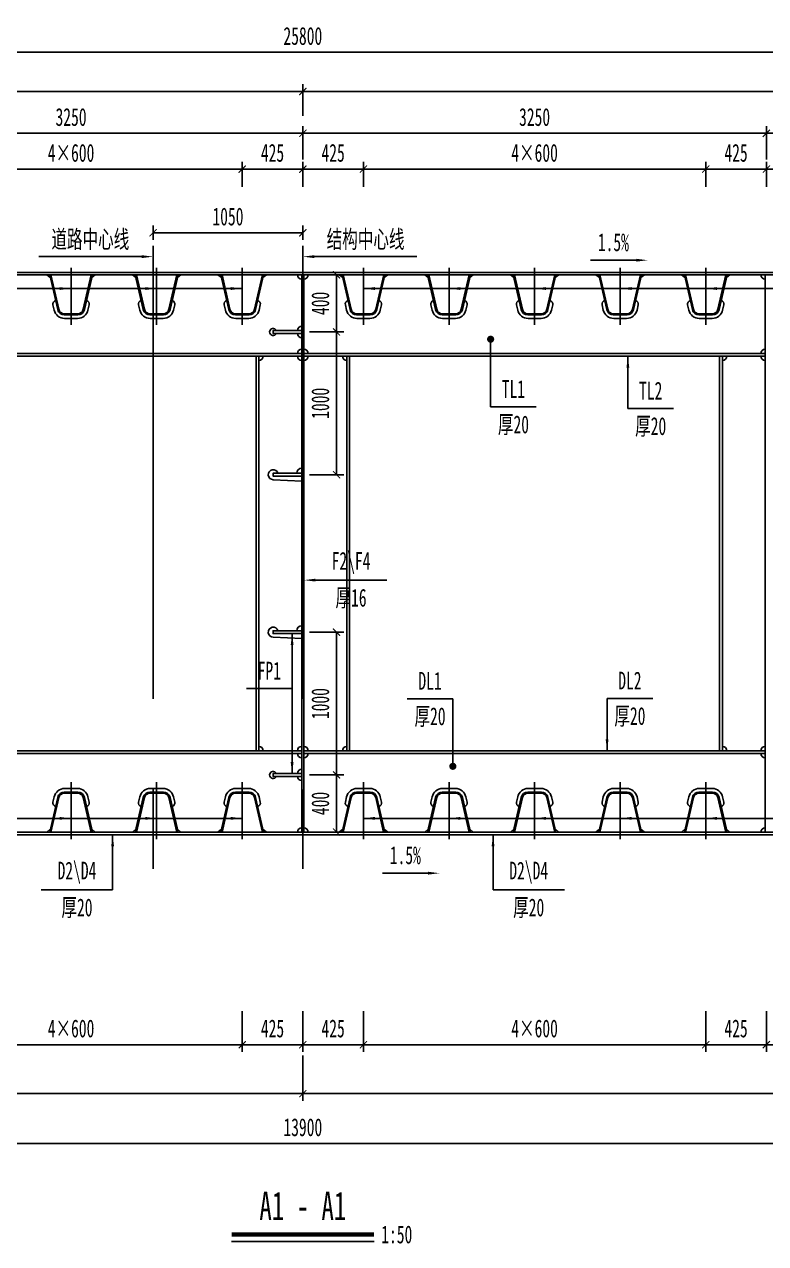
# Model space of a CAD drawing. Extents: x -149716 to 104715, y -26828 to 33500.
# Drawn here: x -129479 to -124282, y 108 to 8651 of the extents above; entities that cross this region are included whole.
import ezdxf
from ezdxf.enums import TextEntityAlignment as Align

# ---------------------------------------------------------------- set-up
doc = ezdxf.new("R2010")
doc.units = 0
doc.header["$LTSCALE"] = 1000
doc.linetypes.add('CENTER', pattern=[50.8, 31.75, -6.35, 6.35, -6.35])
doc.layers.get('0').update_dxf_attribs({"linetype": 'CONTINUOUS'})
doc.layers.get('Defpoints').update_dxf_attribs({"color": 250, "linetype": 'CONTINUOUS'})
doc.layers.add('01', color=1, linetype='CONTINUOUS', lineweight=25)
for name, color, linetype in [('02', 2, 'CONTINUOUS'), ('04', 4, 'CONTINUOUS'), ('06', 6, 'CENTER'), ('07', 7, 'CONTINUOUS')]:
    doc.layers.add(name, color=color, linetype=linetype)
doc.styles.add('仿宋', font='simfang.ttf', dxfattribs={"width": 0.64})
doc.dimstyles.new('1：50', dxfattribs={"dimscale": 50, "dimtxt": 2.5, "dimasz": 1, "dimexe": 1, "dimexo": 0, "dimgap": 1, "dimtad": 1, "dimdec": 1, "dimdsep": 46, "dimtxsty": '仿宋', "dimblk": 'ARCHTICK', "dimcen": 0, "dimclrd": 256, "dimclre": 256, "dimclrt": 256, "dimazin": 2, "dimtfac": 1, "dimtdec": 1, "dimtix": 1, "dimtmove": 2, "dimatfit": 3, "dimfxl": 1, "dimtvp": 0.8, "dimtolj": 1, "dimtzin": 0, "dimlwd": -1, "dimlwe": -1, "dimarcsym": 0})

# ---------------------------------------------------------------- blocks, each defined once
blk = doc.blocks.new('_ArchTick')
at = {"color": 0, "linetype": 'ByBlock', "const_width": 0.15}
blk.add_lwpolyline([(-0.5, -0.5), (0.5, 0.5)], dxfattribs=at)
blk = doc.blocks.new('*D511')
at = {"layer": '04', "transparency": 16777216}
for p, q in [((-130776.6, 7705.3), (-130776.6, 7938.2)), ((-130776.6, 7888.2), (-127526.6, 7888.2)), ((-127526.6, 7705.3), (-127526.6, 7938.2))]:
    blk.add_line(p, q, dxfattribs=at)
at = {"layer": 'Defpoints', "color": 0, "transparency": 16777216}
for p in [(-127526.6, 7888.2), (-130776.6, 7705.3), (-127526.6, 7705.3)]:
    blk.add_point(p, dxfattribs=at)
at = {"layer": '04', "transparency": 16777216, "xscale": 50, "yscale": 50, "zscale": 50, "rotation": 180}
blk.add_blockref('_ArchTick', (-130776.6, 7888.2), dxfattribs=at)
at = {"layer": '04', "transparency": 16777216, "xscale": 50, "yscale": 50, "zscale": 50}
blk.add_blockref('_ArchTick', (-127526.6, 7888.2), dxfattribs=at)
at = {"layer": '04', "transparency": 16777216, "insert": (-129151.6, 8001.4), "char_height": 125, "attachment_point": 5, "style": '仿宋'}
blk.add_mtext('\\A1;3250', dxfattribs=at)
blk = doc.blocks.new('*D512')
at = {"layer": '04', "transparency": 16777216}
for p, q in [((-127526.6, 7705.3), (-127526.6, 7938.2)), ((-127526.6, 7888.2), (-124276.6, 7888.2)), ((-124276.6, 7705.3), (-124276.6, 7938.2))]:
    blk.add_line(p, q, dxfattribs=at)
at = {"layer": 'Defpoints', "color": 0, "transparency": 16777216}
for p in [(-124276.6, 7888.2), (-127526.6, 7705.3), (-124276.6, 7705.3)]:
    blk.add_point(p, dxfattribs=at)
at = {"layer": '04', "transparency": 16777216, "xscale": 50, "yscale": 50, "zscale": 50, "rotation": 180}
blk.add_blockref('_ArchTick', (-127526.6, 7888.2), dxfattribs=at)
at = {"layer": '04', "transparency": 16777216, "xscale": 50, "yscale": 50, "zscale": 50}
blk.add_blockref('_ArchTick', (-124276.6, 7888.2), dxfattribs=at)
at = {"layer": '04', "transparency": 16777216, "insert": (-125901.6, 8001.4), "char_height": 125, "attachment_point": 5, "style": '仿宋'}
blk.add_mtext('\\A1;3250', dxfattribs=at)
blk = doc.blocks.new('*D513')
at = {"layer": '04', "transparency": 16777216}
for p, q in [((-124276.6, 7705.3), (-124276.6, 7938.2)), ((-124276.6, 7888.2), (-121026.6, 7888.2)), ((-121026.6, 7705.3), (-121026.6, 7938.2))]:
    blk.add_line(p, q, dxfattribs=at)
at = {"layer": 'Defpoints', "color": 0, "transparency": 16777216}
for p in [(-121026.6, 7888.2), (-124276.6, 7705.3), (-121026.6, 7705.3)]:
    blk.add_point(p, dxfattribs=at)
at = {"layer": '04', "transparency": 16777216, "xscale": 50, "yscale": 50, "zscale": 50, "rotation": 180}
blk.add_blockref('_ArchTick', (-124276.6, 7888.2), dxfattribs=at)
at = {"layer": '04', "transparency": 16777216, "xscale": 50, "yscale": 50, "zscale": 50}
blk.add_blockref('_ArchTick', (-121026.6, 7888.2), dxfattribs=at)
at = {"layer": '04', "transparency": 16777216, "insert": (-122651.6, 8001.4), "char_height": 125, "attachment_point": 5, "style": '仿宋'}
blk.add_mtext('\\A1;3250', dxfattribs=at)
blk = doc.blocks.new('*D518')
at = {"layer": '04', "transparency": 16777216}
for p, q in [((-128576.6, 7142.4), (-128576.6, 7241)), ((-127526.6, 7191), (-128576.6, 7191)), ((-127526.6, 7142.4), (-127526.6, 7241))]:
    blk.add_line(p, q, dxfattribs=at)
at = {"layer": 'Defpoints', "color": 0, "transparency": 16777216}
for p in [(-128576.6, 7191), (-128576.6, 7142.4), (-127526.6, 7142.4)]:
    blk.add_point(p, dxfattribs=at)
at = {"layer": '04', "transparency": 16777216, "xscale": 50, "yscale": 50, "zscale": 50, "rotation": 180}
blk.add_blockref('_ArchTick', (-128576.6, 7191), dxfattribs=at)
at = {"layer": '04', "transparency": 16777216, "xscale": 50, "yscale": 50, "zscale": 50}
blk.add_blockref('_ArchTick', (-127526.6, 7191), dxfattribs=at)
at = {"layer": '04', "transparency": 16777216, "insert": (-128051.6, 7304.2), "char_height": 125, "attachment_point": 5, "style": '仿宋'}
blk.add_mtext('\\A1;1050', dxfattribs=at)
blk = doc.blocks.new('*D523')
at = {"layer": '04', "transparency": 16777216}
for p, q in [((-134476.6, 1425.5), (-134476.6, 1108.8)), ((-127526.6, 1425.5), (-127526.6, 1108.8)), ((-127526.6, 1158.8), (-134476.6, 1158.8))]:
    blk.add_line(p, q, dxfattribs=at)
at = {"layer": 'Defpoints', "color": 0, "transparency": 16777216}
for p in [(-134476.6, 1425.5), (-127526.6, 1425.5), (-134476.6, 1158.8)]:
    blk.add_point(p, dxfattribs=at)
at = {"layer": '04', "transparency": 16777216, "xscale": 50, "yscale": 50, "zscale": 50, "rotation": 180}
blk.add_blockref('_ArchTick', (-134476.6, 1158.8), dxfattribs=at)
at = {"layer": '04', "transparency": 16777216, "xscale": 50, "yscale": 50, "zscale": 50}
blk.add_blockref('_ArchTick', (-127526.6, 1158.8), dxfattribs=at)
at = {"layer": '04', "transparency": 16777216, "insert": (-131001.6, 1272), "char_height": 125, "attachment_point": 5, "style": '仿宋'}
blk.add_mtext('\\A1;6950', dxfattribs=at)
blk = doc.blocks.new('*D524')
at = {"layer": '04', "transparency": 16777216}
for p, q in [((-127526.6, 1425.5), (-127526.6, 1108.8)), ((-120576.6, 1425.5), (-120576.6, 1108.8)), ((-127526.6, 1158.8), (-120576.6, 1158.8))]:
    blk.add_line(p, q, dxfattribs=at)
at = {"layer": 'Defpoints', "color": 0, "transparency": 16777216}
for p in [(-127526.6, 1425.5), (-120576.6, 1425.5), (-120576.6, 1158.8)]:
    blk.add_point(p, dxfattribs=at)
at = {"layer": '04', "transparency": 16777216, "xscale": 50, "yscale": 50, "zscale": 50, "rotation": 180}
blk.add_blockref('_ArchTick', (-127526.6, 1158.8), dxfattribs=at)
at = {"layer": '04', "transparency": 16777216, "xscale": 50, "yscale": 50, "zscale": 50}
blk.add_blockref('_ArchTick', (-120576.6, 1158.8), dxfattribs=at)
at = {"layer": '04', "transparency": 16777216, "insert": (-124051.6, 1272), "char_height": 125, "attachment_point": 5, "style": '仿宋'}
blk.add_mtext('\\A1;6950', dxfattribs=at)
blk = doc.blocks.new('*D525')
at = {"layer": '04', "transparency": 16777216}
for p, q in [((-134476.6, 1088.8), (-134476.6, 759.5)), ((-120576.6, 1088.8), (-120576.6, 759.5)), ((-134476.6, 809.5), (-120576.6, 809.5))]:
    blk.add_line(p, q, dxfattribs=at)
at = {"layer": 'Defpoints', "color": 0, "transparency": 16777216}
for p in [(-134476.6, 1088.8), (-120576.6, 1088.8), (-120576.6, 809.5)]:
    blk.add_point(p, dxfattribs=at)
at = {"layer": '04', "transparency": 16777216, "xscale": 50, "yscale": 50, "zscale": 50, "rotation": 180}
blk.add_blockref('_ArchTick', (-134476.6, 809.5), dxfattribs=at)
at = {"layer": '04', "transparency": 16777216, "xscale": 50, "yscale": 50, "zscale": 50}
blk.add_blockref('_ArchTick', (-120576.6, 809.5), dxfattribs=at)
at = {"layer": '04', "transparency": 16777216, "insert": (-127526.6, 922.7), "char_height": 125, "attachment_point": 5, "style": '仿宋'}
blk.add_mtext('\\A1;13900', dxfattribs=at)
blk = doc.blocks.new('*D526')
at = {"layer": '04', "transparency": 16777216}
for p, q in [((-140426.6, 8323.1), (-140426.6, 8506)), ((-114626.6, 8323.1), (-114626.6, 8506)), ((-140426.6, 8456), (-114626.6, 8456))]:
    blk.add_line(p, q, dxfattribs=at)
at = {"layer": 'Defpoints', "color": 0, "transparency": 16777216}
for p in [(-114626.6, 8456), (-140426.6, 8323.1), (-114626.6, 8323.1)]:
    blk.add_point(p, dxfattribs=at)
at = {"layer": '04', "transparency": 16777216, "xscale": 50, "yscale": 50, "zscale": 50, "rotation": 180}
blk.add_blockref('_ArchTick', (-140426.6, 8456), dxfattribs=at)
at = {"layer": '04', "transparency": 16777216, "xscale": 50, "yscale": 50, "zscale": 50}
blk.add_blockref('_ArchTick', (-114626.6, 8456), dxfattribs=at)
at = {"layer": '04', "transparency": 16777216, "insert": (-127526.6, 8569.2), "char_height": 125, "attachment_point": 5, "style": '仿宋'}
blk.add_mtext('\\A1;25800', dxfattribs=at)
blk = doc.blocks.new('*D527')
at = {"layer": '04', "transparency": 16777216}
for p, q in [((-127526.6, 8009.8), (-127526.6, 8231.5)), ((-114626.6, 8009.8), (-114626.6, 8231.5)), ((-127526.6, 8181.5), (-114626.6, 8181.5))]:
    blk.add_line(p, q, dxfattribs=at)
at = {"layer": 'Defpoints', "color": 0, "transparency": 16777216}
for p in [(-114626.6, 8181.5), (-127526.6, 8009.8), (-114626.6, 8009.8)]:
    blk.add_point(p, dxfattribs=at)
at = {"layer": '04', "transparency": 16777216, "xscale": 50, "yscale": 50, "zscale": 50, "rotation": 180}
blk.add_blockref('_ArchTick', (-127526.6, 8181.5), dxfattribs=at)
at = {"layer": '04', "transparency": 16777216, "xscale": 50, "yscale": 50, "zscale": 50}
blk.add_blockref('_ArchTick', (-114626.6, 8181.5), dxfattribs=at)
at = {"layer": '04', "transparency": 16777216, "insert": (-121076.6, 8294.8), "char_height": 125, "attachment_point": 5, "style": '仿宋'}
blk.add_mtext('\\A1;12900', dxfattribs=at)
blk = doc.blocks.new('*D528')
at = {"layer": '04', "transparency": 16777216}
for p, q in [((-140426.6, 8009.8), (-140426.6, 8231.5)), ((-127526.6, 8009.8), (-127526.6, 8231.5)), ((-127526.6, 8181.5), (-140426.6, 8181.5))]:
    blk.add_line(p, q, dxfattribs=at)
at = {"layer": 'Defpoints', "color": 0, "transparency": 16777216}
for p in [(-140426.6, 8181.5), (-140426.6, 8009.8), (-127526.6, 8009.8)]:
    blk.add_point(p, dxfattribs=at)
at = {"layer": '04', "transparency": 16777216, "xscale": 50, "yscale": 50, "zscale": 50, "rotation": 180}
blk.add_blockref('_ArchTick', (-140426.6, 8181.5), dxfattribs=at)
at = {"layer": '04', "transparency": 16777216, "xscale": 50, "yscale": 50, "zscale": 50}
blk.add_blockref('_ArchTick', (-127526.6, 8181.5), dxfattribs=at)
at = {"layer": '04', "transparency": 16777216, "insert": (-133976.6, 8294.8), "char_height": 125, "attachment_point": 5, "style": '仿宋'}
blk.add_mtext('\\A1;12900', dxfattribs=at)
blk = doc.blocks.new('*D529')
at = {"layer": '04', "transparency": 16777216}
for p, q in [((-127951.6, 7512.3), (-127951.6, 7687.2)), ((-127526.6, 7637.2), (-127951.6, 7637.2)), ((-127526.6, 7512.3), (-127526.6, 7687.2))]:
    blk.add_line(p, q, dxfattribs=at)
at = {"layer": 'Defpoints', "color": 0, "transparency": 16777216}
for p in [(-127951.6, 7637.2), (-127951.6, 7512.3), (-127526.6, 7512.3)]:
    blk.add_point(p, dxfattribs=at)
at = {"layer": '04', "transparency": 16777216, "xscale": 50, "yscale": 50, "zscale": 50, "rotation": 180}
blk.add_blockref('_ArchTick', (-127951.6, 7637.2), dxfattribs=at)
at = {"layer": '04', "transparency": 16777216, "xscale": 50, "yscale": 50, "zscale": 50}
blk.add_blockref('_ArchTick', (-127526.6, 7637.2), dxfattribs=at)
at = {"layer": '04', "transparency": 16777216, "insert": (-127739.1, 7750.4), "char_height": 125, "attachment_point": 5, "style": '仿宋'}
blk.add_mtext('\\A1;425', dxfattribs=at)
blk = doc.blocks.new('*D530')
at = {"layer": '04', "transparency": 16777216}
for p, q in [((-130351.6, 7512.3), (-130351.6, 7687.2)), ((-127951.6, 7637.2), (-130351.6, 7637.2)), ((-127951.6, 7512.3), (-127951.6, 7687.2))]:
    blk.add_line(p, q, dxfattribs=at)
at = {"layer": 'Defpoints', "color": 0, "transparency": 16777216}
for p in [(-130351.6, 7637.2), (-130351.6, 7512.3), (-127951.6, 7512.3)]:
    blk.add_point(p, dxfattribs=at)
at = {"layer": '04', "transparency": 16777216, "xscale": 50, "yscale": 50, "zscale": 50, "rotation": 180}
blk.add_blockref('_ArchTick', (-130351.6, 7637.2), dxfattribs=at)
at = {"layer": '04', "transparency": 16777216, "xscale": 50, "yscale": 50, "zscale": 50}
blk.add_blockref('_ArchTick', (-127951.6, 7637.2), dxfattribs=at)
at = {"layer": '04', "transparency": 16777216, "insert": (-129151.6, 7750.4), "char_height": 125, "attachment_point": 5, "style": '仿宋'}
blk.add_mtext('\\A1;4×600', dxfattribs=at)
blk = doc.blocks.new('板肋带过焊孔')
at = {"layer": '01'}
blk.add_line((50817.6, 161172.4), (50617.6, 161182.4), dxfattribs=at)
for centre, start, end in [((50617.6, 161217.4), 16.60155, 270), ((50817.6, 161227.4), 90, 180)]:
    blk.add_arc(centre, 35, start, end, dxfattribs=at)
at = {"layer": '02'}
blk.add_lwpolyline([(50817.6, 161227.4), (50617.6, 161227.4), (50617.6, 161207.4), (50817.6, 161207.4)], close=True, dxfattribs=at)
blk = doc.blocks.new('*D540')
at = {"layer": '04', "transparency": 16777216}
for p, q in [((-127480.5, 6896), (-127240.2, 6896)), ((-127290.2, 6896), (-127290.2, 6496)), ((-127480.5, 6496), (-127240.2, 6496))]:
    blk.add_line(p, q, dxfattribs=at)
at = {"layer": 'Defpoints', "color": 0, "transparency": 16777216}
for p in [(-127480.5, 6896), (-127480.5, 6496), (-127290.2, 6496)]:
    blk.add_point(p, dxfattribs=at)
at = {"layer": '04', "transparency": 16777216, "xscale": 50, "yscale": 50, "zscale": 50}
for p, rotation in [((-127290.2, 6896), 90), ((-127290.2, 6496), 270)]:
    blk.add_blockref('_ArchTick', p, dxfattribs=dict(at, rotation=rotation))
at = {"layer": '04', "transparency": 16777216, "insert": (-127403.4, 6696), "char_height": 125, "attachment_point": 5, "rotation": 90, "style": '仿宋'}
blk.add_mtext('\\A1;400', dxfattribs=at)
blk = doc.blocks.new('*D541')
at = {"layer": '04', "transparency": 16777216}
for p, q in [((-127480.5, 6496), (-127240.2, 6496)), ((-127290.2, 6496), (-127290.2, 5496)), ((-127480.5, 5496), (-127240.2, 5496))]:
    blk.add_line(p, q, dxfattribs=at)
at = {"layer": 'Defpoints', "color": 0, "transparency": 16777216}
for p in [(-127480.5, 6496), (-127480.5, 5496), (-127290.2, 5496)]:
    blk.add_point(p, dxfattribs=at)
at = {"layer": '04', "transparency": 16777216, "xscale": 50, "yscale": 50, "zscale": 50}
for p, rotation in [((-127290.2, 6496), 90), ((-127290.2, 5496), 270)]:
    blk.add_blockref('_ArchTick', p, dxfattribs=dict(at, rotation=rotation))
at = {"layer": '04', "transparency": 16777216, "insert": (-127403.4, 5996), "char_height": 125, "attachment_point": 5, "rotation": 90, "style": '仿宋'}
blk.add_mtext('\\A1;1000', dxfattribs=at)
blk = doc.blocks.new('*D542')
at = {"layer": '04', "transparency": 16777216}
for p, q in [((-127480.5, 3392), (-127240.2, 3392)), ((-127290.2, 2992), (-127290.2, 3392)), ((-127480.5, 2992), (-127240.2, 2992))]:
    blk.add_line(p, q, dxfattribs=at)
at = {"layer": 'Defpoints', "color": 0, "transparency": 16777216}
for p in [(-127480.5, 3392), (-127290.2, 3392), (-127480.5, 2992)]:
    blk.add_point(p, dxfattribs=at)
at = {"layer": '04', "transparency": 16777216, "xscale": 50, "yscale": 50, "zscale": 50}
for p, rotation in [((-127290.2, 3392), 90), ((-127290.2, 2992), 270)]:
    blk.add_blockref('_ArchTick', p, dxfattribs=dict(at, rotation=rotation))
at = {"layer": '04', "transparency": 16777216, "insert": (-127403.4, 3192), "char_height": 125, "attachment_point": 5, "rotation": 90, "style": '仿宋'}
blk.add_mtext('\\A1;400', dxfattribs=at)
blk = doc.blocks.new('*D543')
at = {"layer": '04', "transparency": 16777216}
for p, q in [((-127480.5, 4392), (-127240.2, 4392)), ((-127290.2, 3392), (-127290.2, 4392)), ((-127480.5, 3392), (-127240.2, 3392))]:
    blk.add_line(p, q, dxfattribs=at)
at = {"layer": 'Defpoints', "color": 0, "transparency": 16777216}
for p in [(-127480.5, 4392), (-127290.2, 4392), (-127480.5, 3392)]:
    blk.add_point(p, dxfattribs=at)
at = {"layer": '04', "transparency": 16777216, "xscale": 50, "yscale": 50, "zscale": 50}
for p, rotation in [((-127290.2, 4392), 90), ((-127290.2, 3392), 270)]:
    blk.add_blockref('_ArchTick', p, dxfattribs=dict(at, rotation=rotation))
at = {"layer": '04', "transparency": 16777216, "insert": (-127403.4, 3892), "char_height": 125, "attachment_point": 5, "rotation": 90, "style": '仿宋'}
blk.add_mtext('\\A1;1000', dxfattribs=at)
blk = doc.blocks.new('*D549')
at = {"layer": '04', "transparency": 16777216}
for p, q in [((-124701.6, 7512.3), (-124701.6, 7687.2)), ((-124276.6, 7637.2), (-124701.6, 7637.2)), ((-124276.6, 7512.3), (-124276.6, 7687.2))]:
    blk.add_line(p, q, dxfattribs=at)
at = {"layer": 'Defpoints', "color": 0, "transparency": 16777216}
for p in [(-124701.6, 7637.2), (-124701.6, 7512.3), (-124276.6, 7512.3)]:
    blk.add_point(p, dxfattribs=at)
at = {"layer": '04', "transparency": 16777216, "xscale": 50, "yscale": 50, "zscale": 50, "rotation": 180}
blk.add_blockref('_ArchTick', (-124701.6, 7637.2), dxfattribs=at)
at = {"layer": '04', "transparency": 16777216, "xscale": 50, "yscale": 50, "zscale": 50}
blk.add_blockref('_ArchTick', (-124276.6, 7637.2), dxfattribs=at)
at = {"layer": '04', "transparency": 16777216, "insert": (-124489.1, 7750.4), "char_height": 125, "attachment_point": 5, "style": '仿宋'}
blk.add_mtext('\\A1;425', dxfattribs=at)
blk = doc.blocks.new('*D550')
at = {"layer": '04', "transparency": 16777216}
for p, q in [((-127101.6, 7512.3), (-127101.6, 7687.2)), ((-124701.6, 7637.2), (-127101.6, 7637.2)), ((-124701.6, 7512.3), (-124701.6, 7687.2))]:
    blk.add_line(p, q, dxfattribs=at)
at = {"layer": 'Defpoints', "color": 0, "transparency": 16777216}
for p in [(-127101.6, 7637.2), (-127101.6, 7512.3), (-124701.6, 7512.3)]:
    blk.add_point(p, dxfattribs=at)
at = {"layer": '04', "transparency": 16777216, "xscale": 50, "yscale": 50, "zscale": 50, "rotation": 180}
blk.add_blockref('_ArchTick', (-127101.6, 7637.2), dxfattribs=at)
at = {"layer": '04', "transparency": 16777216, "xscale": 50, "yscale": 50, "zscale": 50}
blk.add_blockref('_ArchTick', (-124701.6, 7637.2), dxfattribs=at)
at = {"layer": '04', "transparency": 16777216, "insert": (-125901.6, 7750.4), "char_height": 125, "attachment_point": 5, "style": '仿宋'}
blk.add_mtext('\\A1;4×600', dxfattribs=at)
blk = doc.blocks.new('*D551')
at = {"layer": '04', "transparency": 16777216}
for p, q in [((-127526.6, 7512.3), (-127526.6, 7687.2)), ((-127526.6, 7637.2), (-127101.6, 7637.2)), ((-127101.6, 7512.3), (-127101.6, 7687.2))]:
    blk.add_line(p, q, dxfattribs=at)
at = {"layer": 'Defpoints', "color": 0, "transparency": 16777216}
for p in [(-127101.6, 7637.2), (-127526.6, 7512.3), (-127101.6, 7512.3)]:
    blk.add_point(p, dxfattribs=at)
at = {"layer": '04', "transparency": 16777216, "xscale": 50, "yscale": 50, "zscale": 50, "rotation": 180}
blk.add_blockref('_ArchTick', (-127526.6, 7637.2), dxfattribs=at)
at = {"layer": '04', "transparency": 16777216, "xscale": 50, "yscale": 50, "zscale": 50}
blk.add_blockref('_ArchTick', (-127101.6, 7637.2), dxfattribs=at)
at = {"layer": '04', "transparency": 16777216, "insert": (-127314.1, 7750.4), "char_height": 125, "attachment_point": 5, "style": '仿宋'}
blk.add_mtext('\\A1;425', dxfattribs=at)
blk = doc.blocks.new('*D554')
at = {"layer": '04', "transparency": 16777216}
for p, q in [((-124276.6, 7512.3), (-124276.6, 7687.2)), ((-124276.6, 7637.2), (-123851.6, 7637.2)), ((-123851.6, 7512.3), (-123851.6, 7687.2))]:
    blk.add_line(p, q, dxfattribs=at)
at = {"layer": 'Defpoints', "color": 0, "transparency": 16777216}
for p in [(-123851.6, 7637.2), (-124276.6, 7512.3), (-123851.6, 7512.3)]:
    blk.add_point(p, dxfattribs=at)
at = {"layer": '04', "transparency": 16777216, "xscale": 50, "yscale": 50, "zscale": 50, "rotation": 180}
blk.add_blockref('_ArchTick', (-124276.6, 7637.2), dxfattribs=at)
at = {"layer": '04', "transparency": 16777216, "xscale": 50, "yscale": 50, "zscale": 50}
blk.add_blockref('_ArchTick', (-123851.6, 7637.2), dxfattribs=at)
at = {"layer": '04', "transparency": 16777216, "insert": (-124064.1, 7750.4), "char_height": 125, "attachment_point": 5, "style": '仿宋'}
blk.add_mtext('\\A1;425', dxfattribs=at)
blk = doc.blocks.new('U2加劲肋带过焊孔')
at = {"layer": '01'}
for p, q in [((48376, 137282.9), (48036, 137282.9)), ((48036, 137282.9), (48060.5, 137263.4)), ((48376, 137282.9), (48351.4, 137263.4)), ((48079.1, 137072.9), (48087.6, 137035.9)), ((48332.9, 137072.9), (48324.3, 137035.9)), ((48251.2, 136977.9), (48160.7, 136977.9))]:
    blk.add_line(p, q, dxfattribs=at)
for centre, radius, start, end in [((48103.4, 137078.6), 25, 103.06932, 193.06932), ((48160.7, 137052.9), 75, 193.06932, 270), ((48251.2, 137052.9), 75, 270, 346.93068), ((48308.5, 137078.6), 25, 346.93068, 76.93068)]:
    blk.add_arc(centre, radius, start, end, dxfattribs=at)
at = {"layer": '02'}
for points in [[(48056, 137282.9), (48112.3, 137040.1, 0.348876), (48159.1, 137002.9), (48252.8, 137002.9, 0.348876), (48299.6, 137040.1), (48356, 137282.9)], [(48064.2, 137282.9), (48120.1, 137041.9, 0.348876), (48159.1, 137010.9), (48252.8, 137010.9, 0.348876), (48291.8, 137041.9), (48347.8, 137282.9)]]:
    blk.add_lwpolyline(points, format="xyb", dxfattribs=at)
at = {"layer": '06', "ltscale": 0.1}
blk.add_line((48206, 137332.9), (48206, 136932.9), dxfattribs=at)
blk = doc.blocks.new('腹板板肋带过焊孔1')
at = {"layer": '01'}
for p, q in [((53004.8, 112165.9), (52857.2, 112165.9)), ((53004.8, 112143.9), (52857.2, 112143.9))]:
    blk.add_line(p, q, dxfattribs=at)
for centre, radius, start, end in [((52827.3, 112164.9), 30, 1.91021, 90), ((53027.3, 112154.9), 25, 206.10388, 153.89612), ((52827.3, 112144.9), 30, 270, 358.08979)]:
    blk.add_arc(centre, radius, start, end, dxfattribs=at)
at = {"layer": '02'}
blk.add_lwpolyline([(52827.3, 112164.9), (53027.3, 112164.9), (53027.3, 112144.9), (52827.3, 112144.9)], close=True, dxfattribs=at)
blk = doc.blocks.new('*D565')
at = {"layer": '04', "transparency": 16777216}
for p, q in [((-127951.6, 1735.9), (-127951.6, 1451.7)), ((-127526.6, 1735.9), (-127526.6, 1451.7)), ((-127526.6, 1501.7), (-127951.6, 1501.7))]:
    blk.add_line(p, q, dxfattribs=at)
at = {"layer": 'Defpoints', "color": 0, "transparency": 16777216}
for p in [(-127951.6, 1735.9), (-127526.6, 1735.9), (-127951.6, 1501.7)]:
    blk.add_point(p, dxfattribs=at)
at = {"layer": '04', "transparency": 16777216, "xscale": 50, "yscale": 50, "zscale": 50, "rotation": 180}
blk.add_blockref('_ArchTick', (-127951.6, 1501.7), dxfattribs=at)
at = {"layer": '04', "transparency": 16777216, "xscale": 50, "yscale": 50, "zscale": 50}
blk.add_blockref('_ArchTick', (-127526.6, 1501.7), dxfattribs=at)
at = {"layer": '04', "transparency": 16777216, "insert": (-127739.1, 1614.9), "char_height": 125, "attachment_point": 5, "style": '仿宋'}
blk.add_mtext('\\A1;425', dxfattribs=at)
blk = doc.blocks.new('*D566')
at = {"layer": '04', "transparency": 16777216}
for p, q in [((-130351.6, 1735.9), (-130351.6, 1451.7)), ((-127951.6, 1735.9), (-127951.6, 1451.7)), ((-127951.6, 1501.7), (-130351.6, 1501.7))]:
    blk.add_line(p, q, dxfattribs=at)
at = {"layer": 'Defpoints', "color": 0, "transparency": 16777216}
for p in [(-130351.6, 1735.9), (-127951.6, 1735.9), (-130351.6, 1501.7)]:
    blk.add_point(p, dxfattribs=at)
at = {"layer": '04', "transparency": 16777216, "xscale": 50, "yscale": 50, "zscale": 50, "rotation": 180}
blk.add_blockref('_ArchTick', (-130351.6, 1501.7), dxfattribs=at)
at = {"layer": '04', "transparency": 16777216, "xscale": 50, "yscale": 50, "zscale": 50}
blk.add_blockref('_ArchTick', (-127951.6, 1501.7), dxfattribs=at)
at = {"layer": '04', "transparency": 16777216, "insert": (-129151.6, 1614.9), "char_height": 125, "attachment_point": 5, "style": '仿宋'}
blk.add_mtext('\\A1;4×600', dxfattribs=at)
blk = doc.blocks.new('*D568')
at = {"layer": '04', "transparency": 16777216}
for p, q in [((-124701.6, 1735.9), (-124701.6, 1451.7)), ((-124276.6, 1735.9), (-124276.6, 1451.7)), ((-124276.6, 1501.7), (-124701.6, 1501.7))]:
    blk.add_line(p, q, dxfattribs=at)
at = {"layer": 'Defpoints', "color": 0, "transparency": 16777216}
for p in [(-124701.6, 1735.9), (-124276.6, 1735.9), (-124701.6, 1501.7)]:
    blk.add_point(p, dxfattribs=at)
at = {"layer": '04', "transparency": 16777216, "xscale": 50, "yscale": 50, "zscale": 50, "rotation": 180}
blk.add_blockref('_ArchTick', (-124701.6, 1501.7), dxfattribs=at)
at = {"layer": '04', "transparency": 16777216, "xscale": 50, "yscale": 50, "zscale": 50}
blk.add_blockref('_ArchTick', (-124276.6, 1501.7), dxfattribs=at)
at = {"layer": '04', "transparency": 16777216, "insert": (-124489.1, 1614.9), "char_height": 125, "attachment_point": 5, "style": '仿宋'}
blk.add_mtext('\\A1;425', dxfattribs=at)
blk = doc.blocks.new('*D569')
at = {"layer": '04', "transparency": 16777216}
for p, q in [((-127101.6, 1735.9), (-127101.6, 1451.7)), ((-124701.6, 1735.9), (-124701.6, 1451.7)), ((-124701.6, 1501.7), (-127101.6, 1501.7))]:
    blk.add_line(p, q, dxfattribs=at)
at = {"layer": 'Defpoints', "color": 0, "transparency": 16777216}
for p in [(-127101.6, 1735.9), (-124701.6, 1735.9), (-127101.6, 1501.7)]:
    blk.add_point(p, dxfattribs=at)
at = {"layer": '04', "transparency": 16777216, "xscale": 50, "yscale": 50, "zscale": 50, "rotation": 180}
blk.add_blockref('_ArchTick', (-127101.6, 1501.7), dxfattribs=at)
at = {"layer": '04', "transparency": 16777216, "xscale": 50, "yscale": 50, "zscale": 50}
blk.add_blockref('_ArchTick', (-124701.6, 1501.7), dxfattribs=at)
at = {"layer": '04', "transparency": 16777216, "insert": (-125901.6, 1614.9), "char_height": 125, "attachment_point": 5, "style": '仿宋'}
blk.add_mtext('\\A1;4×600', dxfattribs=at)
blk = doc.blocks.new('*D570')
at = {"layer": '04', "transparency": 16777216}
for p, q in [((-127526.6, 1735.9), (-127526.6, 1451.7)), ((-127101.6, 1735.9), (-127101.6, 1451.7)), ((-127526.6, 1501.7), (-127101.6, 1501.7))]:
    blk.add_line(p, q, dxfattribs=at)
at = {"layer": 'Defpoints', "color": 0, "transparency": 16777216}
for p in [(-127526.6, 1735.9), (-127101.6, 1735.9), (-127101.6, 1501.7)]:
    blk.add_point(p, dxfattribs=at)
at = {"layer": '04', "transparency": 16777216, "xscale": 50, "yscale": 50, "zscale": 50, "rotation": 180}
blk.add_blockref('_ArchTick', (-127526.6, 1501.7), dxfattribs=at)
at = {"layer": '04', "transparency": 16777216, "xscale": 50, "yscale": 50, "zscale": 50}
blk.add_blockref('_ArchTick', (-127101.6, 1501.7), dxfattribs=at)
at = {"layer": '04', "transparency": 16777216, "insert": (-127314.1, 1614.9), "char_height": 125, "attachment_point": 5, "style": '仿宋'}
blk.add_mtext('\\A1;425', dxfattribs=at)
blk = doc.blocks.new('*D573')
at = {"layer": '04', "transparency": 16777216}
for p, q in [((-124276.6, 1735.9), (-124276.6, 1451.7)), ((-123851.6, 1735.9), (-123851.6, 1451.7)), ((-124276.6, 1501.7), (-123851.6, 1501.7))]:
    blk.add_line(p, q, dxfattribs=at)
at = {"layer": 'Defpoints', "color": 0, "transparency": 16777216}
for p in [(-124276.6, 1735.9), (-123851.6, 1735.9), (-123851.6, 1501.7)]:
    blk.add_point(p, dxfattribs=at)
at = {"layer": '04', "transparency": 16777216, "xscale": 50, "yscale": 50, "zscale": 50, "rotation": 180}
blk.add_blockref('_ArchTick', (-124276.6, 1501.7), dxfattribs=at)
at = {"layer": '04', "transparency": 16777216, "xscale": 50, "yscale": 50, "zscale": 50}
blk.add_blockref('_ArchTick', (-123851.6, 1501.7), dxfattribs=at)
at = {"layer": '04', "transparency": 16777216, "insert": (-124064.1, 1614.9), "char_height": 125, "attachment_point": 5, "style": '仿宋'}
blk.add_mtext('\\A1;425', dxfattribs=at)

msp = doc.modelspace()

# ---------------------------------------------------------------- linework, layer by layer
at = {"layer": '02'}
for p, q in [((-127526.55833, 6911.99662), (-140426.55833, 6911.99662)), ((-127526.55833, 6895.99662), (-140426.55833, 6895.99662)), ((-127534.55833, 6895.99662), (-127534.55833, 2991.99662)), ((-127526.55833, 6911.99662), (-114626.55833, 6911.99662)), ((-127526.55833, 6895.99662), (-114626.55833, 6895.99662)), ((-127518.55833, 6895.99662), (-127518.55833, 2991.99662)), ((-124284.55833, 6895.99662), (-124284.55833, 2991.99662)), ((-127534.55833, 6345.99662), (-130768.55833, 6345.99662)), ((-127534.55833, 6325.99662), (-130768.55833, 6325.99662)), ((-127854.55833, 6325.99662), (-127854.55833, 3561.99662)), ((-127834.55833, 6325.99662), (-127834.55833, 3561.99662)), ((-124284.55833, 6345.99662), (-127518.55833, 6345.99662)), ((-124284.55833, 6325.99662), (-127518.55833, 6325.99662)), ((-127218.55833, 6325.99662), (-127218.55833, 3561.99662)), ((-127198.55833, 6325.99662), (-127198.55833, 3561.99662)), ((-124604.55833, 6325.99662), (-124604.55833, 3561.99662)), ((-124584.55833, 6325.99662), (-124584.55833, 3561.99662)), ((-127534.55833, 3561.99662), (-130768.55833, 3561.99662)), ((-127534.55833, 3541.99662), (-130768.55833, 3541.99662)), ((-124284.55833, 3561.99662), (-127518.55833, 3561.99662)), ((-124284.55833, 3541.99662), (-127518.55833, 3541.99662)), ((-127526.55833, 2991.99662), (-134476.55833, 2991.99662)), ((-127526.55833, 2991.99662), (-120576.55833, 2991.99662)), ((-127526.55833, 2971.99662), (-134476.55833, 2971.99662)), ((-127526.55833, 2971.99662), (-120576.55833, 2971.99662))]:
    msp.add_line(p, q, dxfattribs=at)
for centre, start, end in [((-127534.55833, 6895.99662), 180, 270), ((-127518.55833, 6895.99662), 270, 0), ((-124284.55833, 6895.99662), 180, 270), ((-127834.55833, 6325.99662), 270, 0), ((-127534.55833, 6345.99662), 90, 180), ((-127534.55833, 6325.99662), 180, 270), ((-127518.55833, 6345.99662), 0, 90), ((-127518.55833, 6325.99662), 270, 0), ((-127218.55833, 6325.99662), 180, 270), ((-124584.55833, 6325.99662), 270, 0), ((-124284.55833, 6345.99662), 90, 180), ((-124284.55833, 6325.99662), 180, 270), ((-127834.55833, 3561.99662), 0, 90), ((-127534.55833, 3561.99662), 90, 180), ((-127518.55833, 3561.99662), 0, 90), ((-127218.55833, 3561.99662), 90, 180), ((-124584.55833, 3561.99662), 0, 90), ((-124284.55833, 3561.99662), 90, 180), ((-127534.55833, 3541.99662), 180, 270), ((-127518.55833, 3541.99662), 270, 0), ((-124284.55833, 3541.99662), 180, 270), ((-127534.55833, 2991.99662), 90, 180), ((-127518.55833, 2991.99662), 0, 90), ((-124284.55833, 2991.99662), 90, 180)]:
    msp.add_arc(centre, 30, start, end, dxfattribs=at)
at = {"layer": '06', "ltscale": 0.1}
for p, q in [((-128576.55833, 7100.37585), (-128576.55833, 2734.37585)), ((-127526.55833, 7100.37585), (-127526.55833, 2734.37585))]:
    msp.add_line(p, q, dxfattribs=at)
at = {"layer": '07'}
for p, q in [((-128656.55833, 7023.77191), (-129376.55833, 7023.77191)), ((-127446.55833, 7023.77191), (-126726.55833, 7023.77191)), ((-125189.10626, 6998.73515), (-125509.10626, 6998.73515)), ((-136926.55833, 6800.30533), (-127951.55833, 6800.30533)), ((-118126.55833, 6800.30533), (-127101.55833, 6800.30533)), ((-126209.72232, 5971.21157), (-126209.72232, 6445.17142)), ((-125247.41491, 5959.58414), (-125247.41491, 6325.99662)), ((-126209.72232, 5971.21157), (-125889.72232, 5971.21157)), ((-125247.41491, 5959.58414), (-124927.41491, 5959.58414)), ((-127438.55833, 4756.99878), (-126938.55833, 4756.99878)), ((-127601.7322, 3401.99662), (-127601.7322, 4381.99662)), ((-127601.7322, 3997.92571), (-127921.7322, 3997.92571)), ((-126794.57907, 3926.40911), (-126474.57907, 3926.40911)), ((-126474.57907, 3452.44926), (-126474.57907, 3926.40911)), ((-125393.33014, 3928.40911), (-125073.33014, 3928.40911)), ((-125393.33014, 3561.99662), (-125393.33014, 3928.40911)), ((-133601.55833, 3087.68792), (-127951.55833, 3087.68792)), ((-121451.55833, 3087.68792), (-127101.55833, 3087.68792)), ((-128860.25754, 2586.78009), (-128860.25754, 2971.99662)), ((-126192.85912, 2586.78009), (-126192.85912, 2971.99662)), ((-126647.94879, 2703.54026), (-126967.94879, 2703.54026)), ((-128860.25754, 2586.78009), (-129360.25754, 2586.78009)), ((-126192.85912, 2586.78009), (-125692.85912, 2586.78009)), ((-128026.55833, 122.4975), (-127026.55833, 122.4975))]:
    msp.add_line(p, q, dxfattribs=at)
for points in [[(-128576.55833, 7023.77191, 0, 20, 0), (-128656.55833, 7023.77191, 8, 8, 0)], [(-127526.55833, 7023.77191, 0, 20, 0), (-127446.55833, 7023.77191, 8, 8, 0)], [(-125109.10626, 6998.73515, 0, 20, 0), (-125189.10626, 6998.73515, 8, 8, 0)], [(-129151.55833, 6800.30533, 0, 20, 0), (-129231.55833, 6800.30533, 8, 8, 0)], [(-128551.55833, 6800.30533, 0, 20, 0), (-128631.55833, 6800.30533, 8, 8, 0)], [(-127951.55833, 6800.30533, 0, 20, 0), (-128031.55833, 6800.30533, 8, 8, 0)], [(-127101.55833, 6800.30533, 0, 20, 0), (-127021.55833, 6800.30533, 8, 8, 0)], [(-126501.55833, 6800.30533, 0, 20, 0), (-126421.55833, 6800.30533, 8, 8, 0)], [(-125901.55833, 6800.30533, 0, 20, 0), (-125821.55833, 6800.30533, 8, 8, 0)], [(-125301.55833, 6800.30533, 0, 20, 0), (-125221.55833, 6800.30533, 8, 8, 0)], [(-124701.55833, 6800.30533, 0, 20, 0), (-124621.55833, 6800.30533, 8, 8, 0)], [(-126222.22232, 6445.17142, 25, 25, 1), (-126197.22232, 6445.17142, 25, 25, 1), (-126222.22232, 6445.17142, 0, 0, 0)], [(-125247.41491, 6325.99662, 0, 20, 0), (-125247.41491, 6245.99662, 8, 8, 0)], [(-127518.55833, 4756.99878, 0, 20, 0), (-127438.55833, 4756.99878, 8, 8, 0)], [(-127601.7322, 4381.99662, 0, 20, 0), (-127601.7322, 4301.99662, 8, 8, 0)], [(-125393.33014, 3561.99662, 0, 20, 0), (-125393.33014, 3641.99662, 8, 8, 0)], [(-127601.7322, 3401.99662, 0, 20, 0), (-127601.7322, 3481.99662, 8, 8, 0)], [(-126487.07907, 3452.44926, 25, 25, 1), (-126462.07907, 3452.44926, 25, 25, 1), (-126487.07907, 3452.44926, 0, 0, 0)], [(-129151.55833, 3087.68792, 0, 20, 0), (-129231.55833, 3087.68792, 8, 8, 0)], [(-128551.55833, 3087.68792, 0, 20, 0), (-128631.55833, 3087.68792, 8, 8, 0)], [(-127951.55833, 3087.68792, 0, 20, 0), (-128031.55833, 3087.68792, 8, 8, 0)], [(-127101.55833, 3087.68792, 0, 20, 0), (-127021.55833, 3087.68792, 8, 8, 0)], [(-126501.55833, 3087.68792, 0, 20, 0), (-126421.55833, 3087.68792, 8, 8, 0)], [(-125901.55833, 3087.68792, 0, 20, 0), (-125821.55833, 3087.68792, 8, 8, 0)], [(-125301.55833, 3087.68792, 0, 20, 0), (-125221.55833, 3087.68792, 8, 8, 0)], [(-124701.55833, 3087.68792, 0, 20, 0), (-124621.55833, 3087.68792, 8, 8, 0)], [(-128860.25754, 2971.99662, 0, 20, 0), (-128860.25754, 2891.99662, 8, 8, 0)], [(-126192.85912, 2971.99662, 0, 20, 0), (-126192.85912, 2891.99662, 8, 8, 0)], [(-126567.94879, 2703.54026, 0, 20, 0), (-126647.94879, 2703.54026, 8, 8, 0)]]:
    msp.add_lwpolyline(points, format="xyseb", dxfattribs=at)
at = {"layer": '07', "const_width": 30}
msp.add_lwpolyline([(-128026.55833, 172.4975), (-127026.55833, 172.4975)], dxfattribs=at)

# ---------------------------------------------------------------- block references
at = {"layer": '02'}
for name, p in [('U2加劲肋带过焊孔', (-177357.5228, -130386.91111)), ('U2加劲肋带过焊孔', (-176757.5228, -130386.91111)), ('U2加劲肋带过焊孔', (-176157.5228, -130386.91111)), ('U2加劲肋带过焊孔', (-175307.5228, -130386.91111)), ('U2加劲肋带过焊孔', (-174707.5228, -130386.91111)), ('U2加劲肋带过焊孔', (-174107.5228, -130386.91111)), ('U2加劲肋带过焊孔', (-173507.5228, -130386.91111)), ('U2加劲肋带过焊孔', (-172907.5228, -130386.91111)), ('板肋带过焊孔', (-178352.18876, -155721.36803)), ('板肋带过焊孔', (-178352.18876, -156825.36803))]:
    msp.add_blockref(name, p, dxfattribs=at)
at = {"layer": '02', "xscale": -1}
for p in [(-74707.30811, -105658.91029), (-74707.30811, -108762.91029)]:
    msp.add_blockref('腹板板肋带过焊孔1', p, dxfattribs=at)
at = {"layer": '02', "xscale": -1, "rotation": 180}
for p in [(-177357.5228, 140274.90436), (-176757.5228, 140274.90436), (-176157.5228, 140274.90436)]:
    msp.add_blockref('U2加劲肋带过焊孔', p, dxfattribs=at)
at = {"layer": '02', "rotation": 180}
for p in [(-78895.59385, 140274.90436), (-78295.59385, 140274.90436), (-77695.59385, 140274.90436), (-77095.59385, 140274.90436), (-76495.59385, 140274.90436)]:
    msp.add_blockref('U2加劲肋带过焊孔', p, dxfattribs=at)

# ---------------------------------------------------------------- texts
at = {"layer": '07', "style": '仿宋', "width": 0.64}
for s, height, p in [('道路中心线', 125, (-129016.55833, 7148.77191)), ('结构中心线', 125, (-127086.55833, 7148.77191)), ('1.5%', 125, (-125349.10626, 7123.73515)), ('TL1', 125, (-126049.72232, 6096.21157)), ('TL2', 125, (-125087.41491, 6084.58414)), ('厚20', 125, (-126049.72232, 5846.21157)), ('厚20', 125, (-125087.41491, 5834.58414)), ('F2\\F4', 125, (-127188.55833, 4881.99878)), ('厚16', 125, (-127188.55833, 4631.99878)), ('FP1', 125, (-127761.7322, 4122.92571)), ('DL1', 125, (-126634.57907, 4051.40911)), ('DL2', 125, (-125233.33014, 4053.40911)), ('厚20', 125, (-126634.57907, 3801.40911)), ('厚20', 125, (-125233.33014, 3803.40911)), ('1.5%', 125, (-126807.94879, 2828.54026)), ('D2\\D4', 125, (-129110.25754, 2711.78009)), ('D2\\D4', 125, (-125942.85912, 2711.78009)), ('厚20', 125, (-129110.25754, 2461.78009)), ('厚20', 125, (-125942.85912, 2461.78009)), ('A1 - A1', 200, (-127526.55833, 372.4975))]:
    msp.add_text(s, height=height, dxfattribs=at).set_placement(p, align=Align.MIDDLE)
msp.add_text('1:50', height=125, dxfattribs=at).set_placement((-126976.55833, 172.4975), align=Align.MIDDLE_LEFT)

# ---------------------------------------------------------------- dimensions: what is measured, and where the dimension line sits
at = {"layer": '04'}
for p1, p2, distance, picture, middle in [((-140426.55833, 8323.06696), (-114626.55833, 8323.06696), 132.9445, '*D526', (-127526.55833, 8569.22575)), ((-127526.55833, 8009.84885), (-140426.55833, 8009.84885), -171.69267, '*D528', (-133976.55833, 8294.7558)), ((-127526.55833, 8009.84885), (-114626.55833, 8009.84885), 171.69267, '*D527', (-121076.55833, 8294.7558)), ((-130776.55833, 7705.27045), (-127526.55833, 7705.27045), 182.89745, '*D511', (-129151.55833, 8001.38218)), ((-127526.55833, 7705.27045), (-124276.55833, 7705.27045), 182.89745, '*D512', (-125901.55833, 8001.38218)), ((-124276.55833, 7705.27045), (-121026.55833, 7705.27045), 182.89745, '*D513', (-122651.55833, 8001.38218)), ((-127526.55833, 7512.30543), (-127951.55833, 7512.30543), -124.84711, '*D529', (-127739.05833, 7750.36682)), ((-127526.55833, 7512.30543), (-127101.55833, 7512.30543), 124.84711, '*D551', (-127314.05833, 7750.36682)), ((-124276.55833, 7512.30543), (-124701.55833, 7512.30543), -124.84711, '*D549', (-124489.05833, 7750.36682)), ((-124276.55833, 7512.30543), (-123851.55833, 7512.30543), 124.84711, '*D554', (-124064.05833, 7750.36682)), ((-127526.55833, 7142.40521), (-128576.55833, 7142.40521), -48.56044, '*D518', (-128051.55833, 7304.17993)), ((-127480.5, 6895.99662), (-127480.5, 6495.99662), 190.26696, '*D540', (-127403.44733, 6695.99662)), ((-127480.5, 6495.99662), (-127480.5, 5495.99662), 190.26696, '*D541', (-127403.44733, 5995.99662)), ((-127480.5, 3391.99662), (-127480.5, 4391.99662), -190.26696, '*D543', (-127403.44733, 3891.99662)), ((-127480.5, 2991.99662), (-127480.5, 3391.99662), -190.26696, '*D542', (-127403.44733, 3191.99662)), ((-127526.55833, 1735.86629), (-127951.55833, 1735.86629), 234.19895, '*D565', (-127739.05833, 1614.88162)), ((-127526.55833, 1735.86629), (-127101.55833, 1735.86629), -234.19895, '*D570', (-127314.05833, 1614.88162)), ((-124276.55833, 1735.86629), (-124701.55833, 1735.86629), 234.19895, '*D568', (-124489.05833, 1614.88162)), ((-124276.55833, 1735.86629), (-123851.55833, 1735.86629), -234.19895, '*D573', (-124064.05833, 1614.88162)), ((-127526.55833, 1425.47662), (-134476.55833, 1425.47662), 266.71856, '*D523', (-131001.55833, 1271.97234)), ((-127526.55833, 1425.47662), (-120576.55833, 1425.47662), -266.71856, '*D524', (-124051.55833, 1271.97234)), ((-134476.55833, 1088.81585), (-120576.55833, 1088.81585), -279.32377, '*D525', (-127526.55833, 922.70637))]:
    dim = msp.add_aligned_dim(p1=p1, p2=p2, distance=distance, dimstyle='1：50', dxfattribs=at)
    dim.commit()
    dim.dimension.update_dxf_attribs({"geometry": picture, "text_midpoint": middle})
for p1, p2, distance, picture, middle in [((-127951.55833, 7512.30543), (-130351.55833, 7512.30543), -124.84711, '*D530', (-129151.55833, 7750.36682)), ((-124701.55833, 7512.30543), (-127101.55833, 7512.30543), -124.84711, '*D550', (-125901.55833, 7750.36682)), ((-127951.55833, 1735.86629), (-130351.55833, 1735.86629), 234.19895, '*D566', (-129151.55833, 1614.88162)), ((-124701.55833, 1735.86629), (-127101.55833, 1735.86629), 234.19895, '*D569', (-125901.55833, 1614.88162))]:
    dim = msp.add_aligned_dim(p1=p1, p2=p2, distance=distance, text='4×600', dimstyle='1：50', dxfattribs=at)
    dim.commit()
    dim.dimension.update_dxf_attribs({"geometry": picture, "text_midpoint": middle})

doc.saveas('drawing.dxf')
